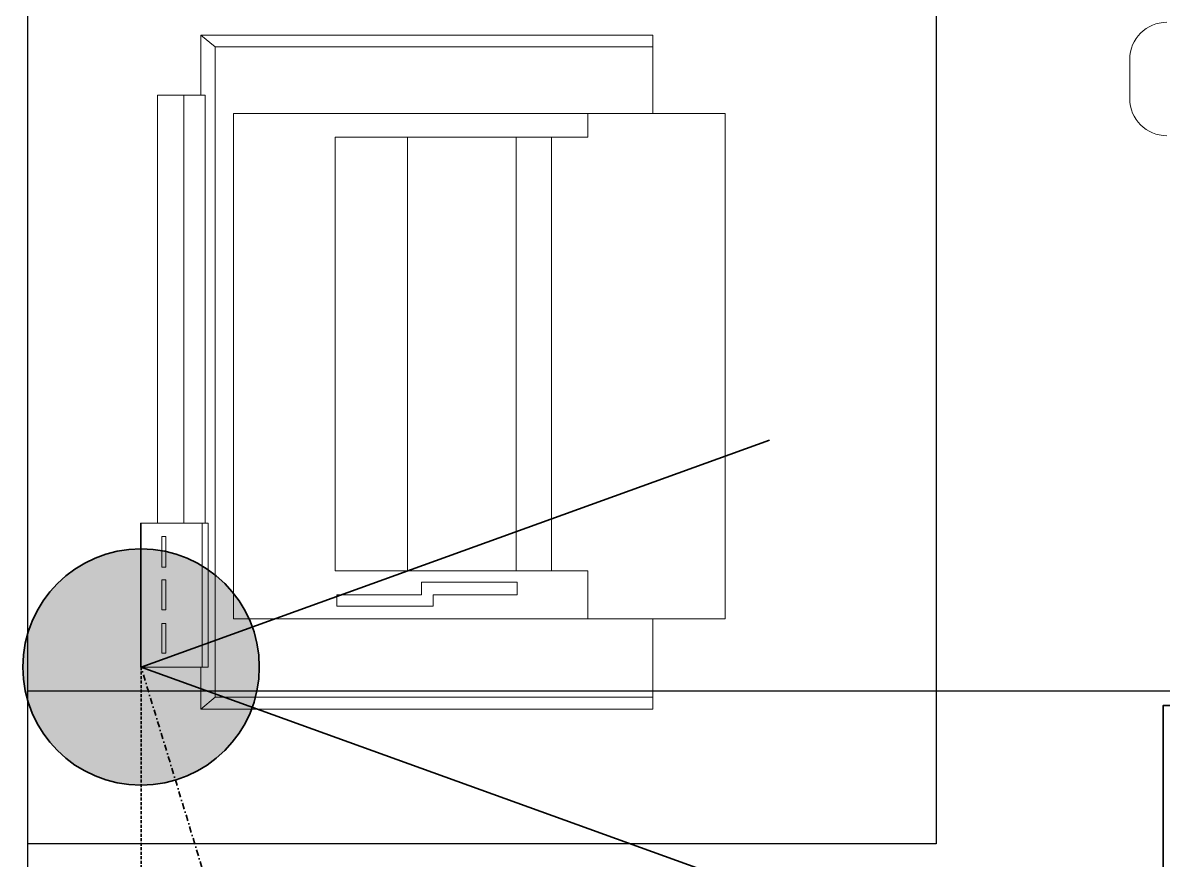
# Model space of a CAD drawing. Extents: x -12260 to 57327, y -29287 to 19916.
# Drawn here: x 25213 to 25816, y 6221 to 6663 of the extents above; entities that cross this region are included whole.
import ezdxf
from ezdxf.enums import TextEntityAlignment as Align

# ---------------------------------------------------------------- set-up
doc = ezdxf.new("R2010")
doc.units = 0
doc.header["$LTSCALE"] = 0.25
doc.linetypes.add('DASHDOT', pattern=[25.4, 12.7, -6.35, 0, -6.35])
doc.linetypes.add('HIDDEN', pattern=[9.525, 6.35, -3.175])
doc.layers.add('01-First Floor$0$FALSE CEILING', color=251, linetype='Continuous')
for name, color, linetype, lineweight in [('01-First Floor$0$LOADING', 253, 'Continuous', 5), ('01-First Floor$0$Walls', 251, 'Continuous', 5), ('E-LITE-CIRC-NUMB', 6, 'Continuous', 25), ('E-LITE-CLNG', 150, 'Continuous', 35), ('E-LITE-CLNG-CNDT', 6, 'DASHDOT', 35), ('E-LITE-CTRL', 6, 'Continuous', 25), ('E-LITE-FLOR-CNDT', 6, 'HIDDEN', 35), ('E-LITE-IDEN', 6, 'Continuous', 25), ('E-LITE-SWCH @ 100', 3, 'Continuous', 35)]:
    doc.layers.add(name, color=color, linetype=linetype, lineweight=lineweight)
doc.styles.add('DC_SIMPLEX', font='SIMPLEX.shx', dxfattribs={"width": 0.7})

# ---------------------------------------------------------------- blocks, each defined once
blk = doc.blocks.new('01-First Floor$0$ITPPLT2C-P')
at = {"color": 0}
for p, q in [((0.02286, 0.03177), (0.26184, 0.03177)), ((0.03041, 0.02557), (0.02286, 0.03177)), ((0.02286, 0), (0.02286, 0.03177)), ((0.26184, -0.00959), (0.26184, 0.03177)), ((0.03041, -0.31823), (0.03041, 0.02557)), ((0.03041, 0.02557), (0.26184, 0.02557)), ((0, 0), (0, -0.22622)), ((0.02518, 0), (0, 0)), ((0.01395, 0), (0.01395, -0.22622)), ((0.02518, 0), (0.01395, 0)), ((0.02518, -0.22622), (0.02518, 0)), ((0.0401, -0.27688), (0.0401, -0.00959)), ((0.3, -0.00959), (0.0401, -0.00959)), ((0.22741, -0.02218), (0.22741, -0.00959)), ((0.3, -0.27688), (0.3, -0.00959)), ((0.09395, -0.2515), (0.09395, -0.02218)), ((0.09395, -0.02218), (0.22741, -0.02218)), ((0.13211, -0.2515), (0.13211, -0.02218)), ((0.18945, -0.2515), (0.18945, -0.02218)), ((0.20824, -0.2515), (0.20824, -0.02218)), ((-0.0091, -0.22622), (0.02673, -0.22622)), ((-0.0091, -0.30235), (-0.0091, -0.22622)), ((-0.00872, -0.22622), (0.02363, -0.22622)), ((-0.00872, -0.30235), (-0.00872, -0.22622)), ((0, -0.22622), (0.02518, -0.22622)), ((0.01395, -0.22622), (0.02518, -0.22622)), ((0.02363, -0.22622), (0.02363, -0.30235)), ((0.02673, -0.22622), (0.02673, -0.30235)), ((0.00232, -0.24947), (0.00232, -0.23339)), ((0.00232, -0.23339), (0.00446, -0.23339)), ((0.00446, -0.23339), (0.00446, -0.24947)), ((0.00446, -0.24947), (0.00232, -0.24947)), ((0.22741, -0.2515), (0.09395, -0.2515)), ((0.22741, -0.27688), (0.22741, -0.2515)), ((0.00232, -0.27213), (0.00232, -0.25625)), ((0.00232, -0.25625), (0.00446, -0.25625)), ((0.00446, -0.25625), (0.00446, -0.27213)), ((0.13947, -0.2575), (0.19003, -0.2575)), ((0.13947, -0.26409), (0.13947, -0.2575)), ((0.19003, -0.2575), (0.19003, -0.26409)), ((0.09472, -0.2701), (0.09472, -0.26409)), ((0.09472, -0.26409), (0.13947, -0.26409)), ((0.19003, -0.26409), (0.14567, -0.26409)), ((0.14567, -0.26409), (0.14567, -0.2701)), ((0.14567, -0.2701), (0.09472, -0.2701)), ((0.00446, -0.27213), (0.00232, -0.27213)), ((0.3, -0.27688), (0.0401, -0.27688)), ((0.26184, -0.27688), (0.26184, -0.32462)), ((0.00232, -0.29499), (0.00232, -0.2793)), ((0.00232, -0.2793), (0.00446, -0.2793)), ((0.00446, -0.2793), (0.00446, -0.29499)), ((0.00446, -0.29499), (0.00232, -0.29499)), ((0.02673, -0.30235), (-0.0091, -0.30235)), ((0.02363, -0.30235), (-0.00872, -0.30235)), ((0.02286, -0.32462), (0.02286, -0.30235)), ((0.03041, -0.31823), (0.02286, -0.32462)), ((0.03041, -0.31823), (0.26184, -0.31823)), ((0.02286, -0.32462), (0.26184, -0.32462))]:
    blk.add_line(p, q, dxfattribs=at)
blk = doc.blocks.new('01-First Floor$0$GF21018-P')
at = {"color": 0}
blk.add_line((0.25963, 0.34221), (0.2804, 0.34221), dxfattribs=at)
for centre, start, end in [((0.25963, 0.32259), 90, 180), ((0.2804, 0.32259), 0, 90)]:
    blk.add_arc(centre, 0.01962, start, end, dxfattribs=at)
blk = doc.blocks.new('01-First Floor')
at = {"layer": '01-First Floor$0$FALSE CEILING'}
for p, q in [((25695.56, 8130, -0.1), (25695.56, 6229.1, -0.1)), ((25695.56, 6229.1, -0.1), (25215.56, 6229.1, -0.1))]:
    blk.add_line(p, q, dxfattribs=at)
at = {"layer": '01-First Floor$0$FALSE CEILING', "linetype": 'Continuous'}
blk.add_line((25215.56, 6310), (29215.56, 6310), dxfattribs=at)
at = {"layer": '01-First Floor$0$FALSE CEILING'}
blk.add_lwpolyline([(25215.56, 8610), (29215.56, 8610), (29215.56, 5110), (25215.56, 5110)], close=True, dxfattribs=at)
at = {"layer": '01-First Floor$0$LOADING'}
for p, q in [((25695.56, 8130, -0.1), (25695.56, 6229.1, -0.1)), ((25695.56, 6229.1, -0.1), (25215.56, 6229.1, -0.1))]:
    blk.add_line(p, q, dxfattribs=at)
at = {"layer": '01-First Floor$0$Walls'}
blk.add_line((25215.56, 6150), (25215.56, 8610), dxfattribs=at)
at = {"layer": '01-First Floor$0$LOADING', "extrusion": (7.77426e-06, 2.24021e-05, 1), "xscale": -1000, "yscale": 1000.000000000001, "zscale": 1000, "rotation": 90.00141075505213}
blk.add_blockref('01-First Floor$0$GF21018-P', (26140.04, 6903.57, 0.26), dxfattribs=at)
at = {"layer": '01-First Floor$0$LOADING', "extrusion": (-7.77425e-06, 2.55393e-17, -1), "xscale": -1000, "yscale": 999.9999999999981, "zscale": 1000}
blk.add_blockref('01-First Floor$0$ITPPLT2C-P', (-25284.06, 6624.98, -0.09), dxfattribs=at)
blk = doc.blocks.new('*U19')
blk.add_hatch(color=256).paths.add_polyline_path([(-0.625, 0.625, 1), (-0.625, -0.625, 1)])
for q in [(-3.9467, 1.1997), (-3.9467, -1.1997)]:
    blk.add_line((-0.625, 0), q)
blk.add_circle((-0.625, 0), 0.625)
at = {"layer": 'E-LITE-CTRL', "style": 'DC_SIMPLEX', "width": 0.7, "flags": 8}
blk.add_attdef('CONTROL', (-26.6267, -10.1165), '', height=2, rotation=360, dxfattribs=at)
at = {"layer": 'E-LITE-IDEN', "style": 'DC_SIMPLEX', "width": 0.7, "flags": 8}
blk.add_attdef('TYPE', text='', height=2, rotation=360, dxfattribs=at).set_placement((-31.9908, -10.1165), align=Align.RIGHT)
blk = doc.blocks.new('*U25')
blk.add_lwpolyline([(-300, 300), (-300, -300), (300, -300), (300, 300)], close=True)
at = {"layer": 'E-LITE-CIRC-NUMB', "style": 'DC_SIMPLEX', "width": 0.7, "flags": 8}
blk.add_attdef('CIRCUIT', text='', height=200, rotation=0, dxfattribs=at).set_placement((-473.9, 300), align=Align.RIGHT)
at = {"layer": 'E-LITE-CTRL', "style": 'DC_SIMPLEX', "width": 0.7, "flags": 8}
blk.add_attdef('CONTROL', (1118.9, -935), '', height=200, rotation=360, dxfattribs=at)
at = {"layer": 'E-LITE-IDEN', "style": 'DC_SIMPLEX', "width": 0.7, "flags": 8}
blk.add_attdef('TYPE', (460.41, 457.65), '', height=200, rotation=360, dxfattribs=at)

msp = doc.modelspace()

# ---------------------------------------------------------------- linework, layer by layer
at = {"layer": 'E-LITE-CLNG-CNDT'}
msp.add_lwpolyline([(25815.55, 6010.01), (25444.44, 6010.01, -0.330245), (25348.76, 6080.94), (25275.34, 6322.63)], format="xyb", dxfattribs=at)
at = {"layer": 'E-LITE-FLOR-CNDT'}
msp.add_lwpolyline([(25275.34, 6322.63), (25275.34, 5509.05, 0.414214), (25375.34, 5409.05), (29047, 5409.05, 0.414214), (29147, 5509.05), (29147, 6289.05)], format="xyb", dxfattribs=at)

# ---------------------------------------------------------------- block references
at = {"layer": 'E-LITE-CLNG', "xscale": -1}
msp.add_blockref('*U25', (26115.55, 6002.35), dxfattribs=at)
at = {"layer": 'E-LITE-CLNG-CNDT'}
msp.add_blockref('01-First Floor', (0, 0), dxfattribs=at)
at = {"layer": 'E-LITE-SWCH @ 100', "xscale": 100, "yscale": 100, "zscale": 100, "rotation": 180}
msp.add_blockref('*U19', (25212.84, 6322.63, -0.1), dxfattribs=at)

doc.saveas('drawing.dxf')
